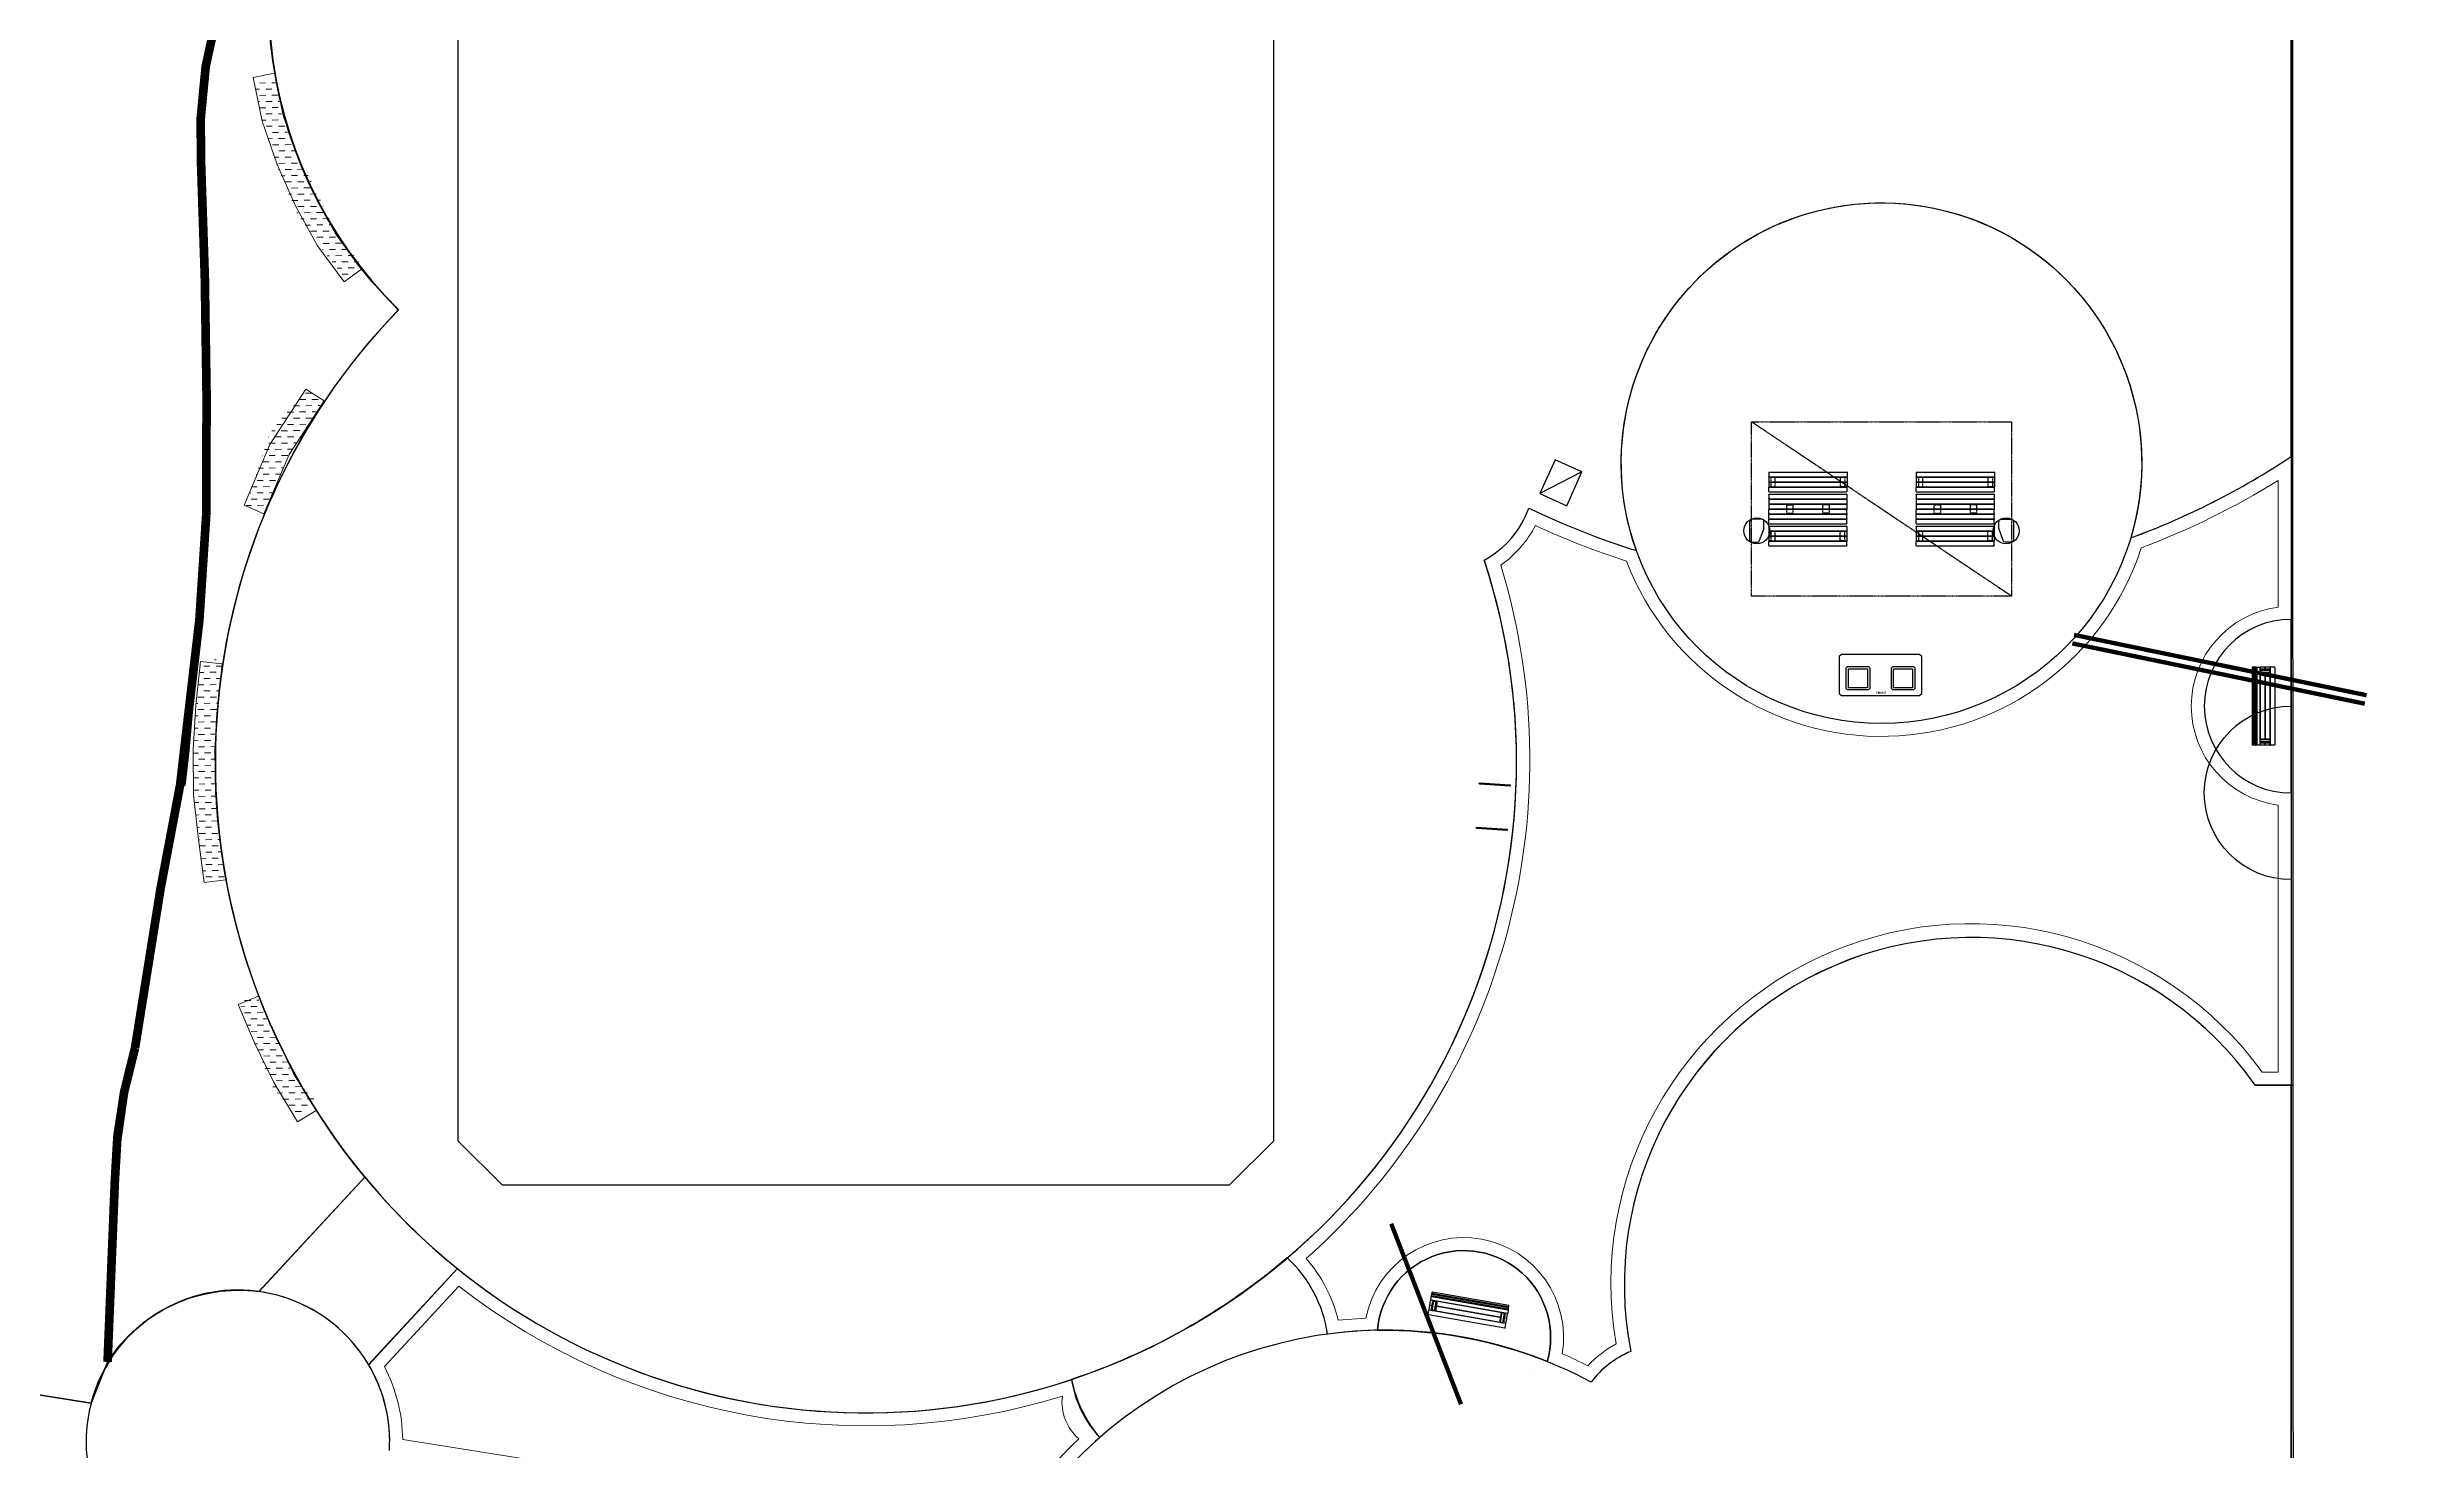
# Model space of a CAD drawing. Header units: millimetres. Extents: x 246416442 to 246896683, y 7418963194 to 7419503218.
# Drawn here: x 246770895 to 246825523, y 7419352172 to 7419384521 of the extents above; entities that cross this region are included whole.
import ezdxf
from ezdxf.lldxf.tags import DXFTag

# ---------------------------------------------------------------- set-up
doc = ezdxf.new("R2010")
doc.units = ezdxf.units.MM
doc.set_wipeout_variables(frame=1)
for name, pattern in [('24523-00-SURVEY$0$PHANTOM', [2.5, 1.25, -0.25, 0.25, -0.25, 0.25, -0.25]), ('DASHED', [0.75, 0.5, -0.25]), ('DASHED2', [9.524999999999999, 6.35, -3.175])]:
    doc.linetypes.add(name, pattern=pattern)
for name, color, linetype in [('1', 7, 'Continuous'), ('L-ANNO-TEXT', 1, 'Continuous'), ('L-D-BBQ', 7, 'Continuous'), ('L-EDGE-CONCRETE', 1, 'CONCRETE_EDGE_SHORT'), ('L-FB-BIKE PARKING', 1, 'Continuous'), ('L-FT-TABLE', 1, 'Continuous'), ('L-Hatch Boundary', 1, 'Continuous'), ('L-HS-CONCRETE PATH', 2, 'Continuous'), ('L-ROOT BARRIER', 94, '24523-00-SURVEY$0$PHANTOM'), ('L-ST-SHELTER', 6, 'DASHED2'), ('L-WB-BIN', 1, 'Continuous'), ('L-X-E.BBQ', 1, 'Continuous'), ('SHELTER FOUNDATIONS', 6, 'Continuous'), ('SHELTER OUTLINES', 10, 'DASHED')]:
    doc.layers.add(name, color=color, linetype=linetype)
doc.layers.add('L-ANNO-NONPLOT', color=4, linetype='Continuous', lineweight=5, plot=False)
for name, color, linetype, lineweight in [('L-H-SS-P. SOFTFALL SAND', 251, 'Continuous', 5), ('L-SUB-SOIL DRAINAGE', 170, 'SUBSOIL', 20), ('L-W-SS', 7, 'Continuous', 5)]:
    doc.layers.add(name, color=color, linetype=linetype, lineweight=lineweight)
doc.layers.add('L-PIN PONG', color=7, linetype='Continuous', lineweight=5, true_color=0xffffff)
doc.styles.get("Standard").update_dxf_attribs({"font": 'arial.ttf'})
doc.linetypes.add('CONCRETE_EDGE_SHORT', pattern='A,0.5,-0.2,["CE",Standard,S=0.1,R=0,X=-0.05,Y=-0.05],-0.2', length=0.9)
tags = doc.linetypes.add('SUBSOIL', pattern='A,12.7,-5.08,["SSD",Standard,S=2.54,R=0,X=-2.54,Y=-1.27],-6.35', length=24.13).pattern_tags.tags
tags[6] = DXFTag(74, 10)
pattern_1 = [(0.6144009962182241, (0, 0), (141.3347204820786, 144.3988505364663), [142.875, -142.875])]

# ---------------------------------------------------------------- blocks, each defined once
blk = doc.blocks.new('Bench Seat')
at = {"layer": '1', "color": 7, "linetype": 'Continuous'}
for p, q in [((0, 523.0497779999861), (0, 425.0497779999861)), ((0, 408.0497779999861), (0, 310.0497779999861)), ((0, 293.0497779999861), (0, 195.0497779999861)), ((0, 102.0174779999871), (0, 178.0497779999861)), ((0, 102.0174779999871), (0, 80.04977799998608)), ((0, 80.04977799998608), (0, 6.000000000000114)), ((5.585700999998153, 29.88094599999033), (1794.668937999998, 29.8809459999901)), ((6, 529.0497779999861), (1793.999999999999, 529.0497779999858)), ((6, 419.0497779999861), (1793.999999999999, 419.0497779999858)), ((6, 414.0497779999861), (75, 414.0497779999861)), ((6, 304.0497779999861), (75, 304.0497779999861)), ((6, 299.0497779999861), (75, 299.0497779999861)), ((6, 189.0497779999861), (75, 189.0497779999861)), ((6, 184.0497779999861), (1793.999999999999, 184.0497779999858)), ((6, 108.0174779999871), (1793.999999999999, 108.0174779999869)), ((6, 81.1712609999887), (1793.999999999999, 81.17126099998848)), ((6, 54.32504499999061), (1793.999999999999, 54.32504499999038)), ((6, 1.13686837721616e-13), (1793.999999999999, -1.13686837721616e-13)), ((75, 419.0497779999861), (75, 184.0277869999919)), ((125, 419.0497779999861), (125, 184.0277869999919)), ((125, 414.0497779999861), (1674.999999999999, 414.0497779999858)), ((125, 304.0497779999861), (1674.999999999999, 304.0497779999858)), ((125, 299.0497779999861), (1674.999999999999, 299.0497779999858)), ((125, 189.0497779999861), (1674.999999999999, 189.0497779999858)), ((1674.999999999999, 419.0497779999858), (1674.999999999999, 184.0277869999917)), ((1724.999999999999, 419.0497779999858), (1724.999999999999, 184.0277869999917)), ((1793.999999999999, 414.0497779999858), (1724.999999999999, 414.0497779999858)), ((1793.999999999999, 304.0497779999858), (1724.999999999999, 304.0497779999858)), ((1793.999999999999, 299.0497779999858), (1724.999999999999, 299.0497779999858)), ((1793.999999999999, 189.0497779999858), (1724.999999999999, 189.0497779999858)), ((1799.999999999999, 523.0497779999858), (1799.999999999999, 425.0497779999858)), ((1799.999999999999, 408.0497779999858), (1799.999999999999, 310.0497779999858)), ((1799.999999999999, 293.0497779999858), (1799.999999999999, 195.0497779999858)), ((1799.999999999999, 178.0497779999858), (1799.999999999999, 80.04977799998585)), ((1799.999999999999, 80.04977799998585), (1799.999999999999, 5.999999999999886))]:
    blk.add_line(p, q, dxfattribs=at)
at = {"layer": '1', "color": 7, "linetype": 'DASHED'}
for p, q in [((65, 411.5387829999892), (50, 396.5387829999892)), ((50, 396.5387829999892), (50, 206.5387829999892)), ((50, 206.5387829999892), (65, 191.5387829999892)), ((135, 411.5387829999892), (65, 411.5387829999892)), ((65, 191.5387829999892), (135, 191.5387829999892)), ((150, 396.5387829999892), (135, 411.5387829999892)), ((135, 191.5387829999892), (150, 206.5387829999892)), ((150, 206.5387829999892), (150, 396.5387829999892)), ((1650, 396.5387829999889), (1665, 411.5387829999889)), ((1650, 206.5387829999889), (1650, 396.5387829999889)), ((1665, 191.5387829999889), (1650, 206.5387829999889)), ((1665, 411.5387829999889), (1734.999999999999, 411.5387829999889)), ((1734.999999999999, 191.5387829999889), (1665, 191.5387829999889)), ((1734.999999999999, 411.5387829999889), (1749.999999999999, 396.5387829999889)), ((1749.999999999999, 206.5387829999889), (1734.999999999999, 191.5387829999889)), ((1749.999999999999, 396.5387829999889), (1749.999999999999, 206.5387829999889))]:
    blk.add_line(p, q, dxfattribs=at)
at = {"layer": '1', "color": 7, "linetype": 'Continuous'}
for centre, start, end in [((6, 523.0497779999861), 90, 180), ((6, 425.0497779999861), 180, 270), ((6, 408.0497779999861), 90, 180), ((6, 310.0497779999861), 180, 270), ((6, 293.0497779999861), 90, 180), ((6, 195.0497779999861), 180, 270), ((6, 178.0497779999861), 90, 180), ((6, 102.0174779999871), 90, 180), ((6, 75.1712609999887), 90, 180), ((6, 48.32504499999061), 90, 180), ((6, 6.000000000000114), 180, 270), ((1793.999999999999, 523.0497779999858), 0, 90), ((1793.999999999999, 425.0497779999858), 270, 0), ((1793.999999999999, 178.0497779999858), 0, 90), ((1793.999999999999, 102.0174779999869), 0, 90), ((1793.999999999999, 75.17126099998848), 0, 90), ((1793.999999999999, 48.32504499999038), 0, 90), ((1793.999999999999, 5.999999999999886), 270, 0)]:
    blk.add_arc(centre, 6, start, end, dxfattribs=at)
at = {"layer": '1', "color": 7, "linetype": 'Continuous', "extrusion": (0, 0, -1)}
for centre, start, end in [((-1793.999999999999, 408.0497779999858), 90, 180), ((-1793.999999999999, 310.0497779999858), 180, 270), ((-1793.999999999999, 293.0497779999858), 90, 180), ((-1793.999999999999, 195.0497779999858), 180, 270)]:
    blk.add_arc(centre, 6, start, end, dxfattribs=at)
blk = doc.blocks.new('WASTE-BIN SINGLE')
blk.add_wipeout([(246715080.8384559, 7419366940.3526125), (246715080.83845574, 7419366085.3526125), (246714400.83845538, 7419366085.352613), (246714400.8384551, 7419366940.352613)]).dxf.layer = 'L-WB-BIN'
at = {"layer": 'L-WB-BIN'}
blk.add_lwpolyline([(246714400.8384562, 7419366940.352613), (246714400.838455, 7419366085.352613), (246715080.8384555, 7419366085.352612), (246715080.8384559, 7419366940.352613)], close=True, dxfattribs=at)
at = {"layer": 'L-WB-BIN', "flags": 128}
blk.add_lwpolyline([(246715080.8384559, 7419366940.352613), (246714400.838455, 7419366085.352613)], dxfattribs=at)
blk = doc.blocks.new('GOSSI-Monaco-Table (1800mm)')
at = {"layer": '1', "color": 7, "linetype": 'Continuous'}
for p, q in [((-900, 845.521990776062), (-900, 747.521990776062)), ((-900, 632.5), (-900, 730.5)), ((-900, 517.5), (-900, 615.5)), ((894, 851.521990776062), (-894, 851.521990776062)), ((894, 741.521990776062), (-894, 741.521990776062)), ((894, 736.5), (-894, 736.5)), ((894, 626.5), (-894, 626.5)), ((894, 621.5), (-894, 621.5)), ((900, 845.521990776062), (900, 747.521990776062)), ((900, 632.5), (900, 730.5)), ((900, 517.5), (900, 615.5)), ((-900, 402.5), (-900, 500.5)), ((-899.8581004156549, 336.6668716535369), (-899.8581004156549, 238.6668716535369)), ((-899.8581004156549, 221.6668716535369), (-899.8581004156549, 123.6668716535369)), ((-899.8581004156549, 106.6668716535369), (-899.8581004156549, 8.666871653536873)), ((894, 511.5), (-894, 511.5)), ((894, 506.5), (-894, 506.5)), ((894, 396.5), (-894, 396.5)), ((894.1418995843451, 342.6668716535369), (-893.8581004156549, 342.6668716535369)), ((894.1418995843451, 232.6668716535369), (-893.8581004156549, 232.6668716535369)), ((894.1418995843451, 227.6668716535369), (-893.8581004156549, 227.6668716535369)), ((894.1418995843451, 117.6668716535369), (-893.8581004156549, 117.6668716535369)), ((894.1418995843451, 112.6668716535369), (-893.8581004156549, 112.6668716535369)), ((894.1418995843451, 2.666871653536873), (-893.8581004156549, 2.666871653536873)), ((-893.8581004156549, 2.666871653536873), (-893.8581004156549, -2.355119122525139)), ((900, 402.5), (900, 500.5)), ((900.1418995843451, 336.6668716535369), (900.1418995843451, 238.6668716535369)), ((900.1418995843451, 221.6668716535369), (900.1418995843451, 123.6668716535369)), ((900.1418995843451, 106.6668716535369), (900.1418995843451, 8.666871653536873)), ((-906, -402.478009223938), (-906, -500.478009223938)), ((-906, -615.5), (-906, -517.5)), ((-899.8581004156549, -106.3551191225251), (-899.8581004156549, -8.355119122525139)), ((-899.8581004156549, -221.3551191225251), (-899.8581004156549, -123.3551191225251)), ((-899.8581004156549, -336.3551191225251), (-899.8581004156549, -238.3551191225251)), ((893.6318162929274, -396.478009223938), (-894.3681837070726, -396.478009223938)), ((893.6318162929274, -506.478009223938), (-894.3681837070726, -506.478009223938)), ((893.6318162929274, -511.5), (-894.3681837070726, -511.5)), ((894.1418995843451, -2.355119122525139), (-893.8581004156549, -2.355119122525139)), ((894.1418995843451, -112.3551191225251), (-893.8581004156549, -112.3551191225251)), ((894.1418995843451, -117.3551191225251), (-893.8581004156549, -117.3551191225251)), ((894.1418995843451, -227.3551191225251), (-893.8581004156549, -227.3551191225251)), ((894.1418995843451, -232.3551191225251), (-893.8581004156549, -232.3551191225251)), ((894.1418995843451, -342.3551191225251), (-893.8581004156549, -342.3551191225251)), ((899.6318162929274, -402.478009223938), (899.6318162929274, -500.478009223938)), ((899.6318162929274, -615.5), (899.6318162929274, -517.5)), ((900.1418995843451, -106.3551191225251), (900.1418995843451, -8.355119122525139)), ((900.1418995843451, -221.3551191225251), (900.1418995843451, -123.3551191225251)), ((900.1418995843451, -336.3551191225251), (900.1418995843451, -238.3551191225251)), ((-906, -730.5), (-906, -632.5)), ((-906, -845.5), (-906, -747.5)), ((893.6318162929274, -621.5), (-894.3681837070726, -621.5)), ((893.6318162929274, -626.5), (-894.3681837070726, -626.5)), ((893.6318162929274, -736.5), (-894.3681837070726, -736.5)), ((893.6318162929274, -741.5), (-894.3681837070726, -741.5)), ((893.6318162929274, -851.5), (-894.3681837070726, -851.5)), ((899.6318162929274, -730.5), (899.6318162929274, -632.5)), ((899.6318162929274, -845.5), (899.6318162929274, -747.5))]:
    blk.add_line(p, q, dxfattribs=at)
at = {"layer": '1', "color": 7, "linetype": 'DASHED'}
for p, q in [((-850, 719.0109949111938), (-835, 734.0109949111938)), ((-850, 529.0109949111938), (-850, 719.0109949111938)), ((-835, 734.0109949111938), (-765, 734.0109949111938)), ((-765, 734.0109949111938), (-750, 719.0109949111938)), ((-750, 719.0109949111938), (-750, 529.0109949111938)), ((765, 734.0109949111938), (750, 719.0109949111938)), ((750, 719.0109949111938), (750, 529.0109949111938)), ((835, 734.0109949111938), (765, 734.0109949111938)), ((850, 719.0109949111938), (835, 734.0109949111938)), ((850, 529.0109949111938), (850, 719.0109949111938)), ((-835, 514.0109949111938), (-850, 529.0109949111938)), ((-765, 514.0109949111938), (-835, 514.0109949111938)), ((-750, 529.0109949111938), (-765, 514.0109949111938)), ((-492.3581004156549, 97.65587674234303), (-342.3581004156549, 97.65587674234303)), ((-492.3581004156549, -97.34412325765697), (-492.3581004156549, 97.65587674234303)), ((-342.3581004156549, -97.34412325765697), (-342.3581004156549, 97.65587674234303)), ((342.6418995843451, -97.34412325765697), (342.6418995843451, 97.65587674234303)), ((492.6418995843451, 97.65587674234303), (342.6418995843451, 97.65587674234303)), ((492.6418995843451, -97.34412325765697), (492.6418995843451, 97.65587674234303)), ((750, 529.0109949111938), (765, 514.0109949111938)), ((765, 514.0109949111938), (835, 514.0109949111938)), ((835, 514.0109949111938), (850, 529.0109949111938)), ((-856, -528.9890050888062), (-841, -513.9890050888062)), ((-856, -718.9890050888062), (-856, -528.9890050888062)), ((-841, -513.9890050888062), (-771, -513.9890050888062)), ((-771, -513.9890050888062), (-756, -528.9890050888062)), ((-756, -528.9890050888062), (-756, -718.9890050888062)), ((-492.3581004156549, -97.34412325765697), (-342.3581004156549, -97.34412325765697)), ((492.6418995843451, -97.34412325765697), (342.6418995843451, -97.34412325765697)), ((764.6318162929274, -513.9890050888062), (749.6318162929274, -528.9890050888062)), ((749.6318162929274, -528.9890050888062), (749.6318162929274, -718.9890050888062)), ((834.6318162929274, -513.9890050888062), (764.6318162929274, -513.9890050888062)), ((849.6318162929274, -528.9890050888062), (834.6318162929274, -513.9890050888062)), ((849.6318162929274, -718.9890050888062), (849.6318162929274, -528.9890050888062)), ((-841, -733.9890050888062), (-856, -718.9890050888062)), ((-771, -733.9890050888062), (-841, -733.9890050888062)), ((-756, -718.9890050888062), (-771, -733.9890050888062)), ((749.6318162929274, -718.9890050888062), (764.6318162929274, -733.9890050888062)), ((764.6318162929274, -733.9890050888062), (834.6318162929274, -733.9890050888062)), ((834.6318162929274, -733.9890050888062), (849.6318162929274, -718.9890050888062))]:
    blk.add_line(p, q, dxfattribs=at)
at = {"layer": '1', "color": 7, "linetype": 'Continuous', "extrusion": (0, 0, -1)}
for centre, start, end in [((894, 845.521990776062), 0, 90), ((894, 747.521990776062), 270, 0), ((894, 730.5), 0, 90), ((894, 632.5), 270, 0), ((894, 615.5), 0, 90), ((894, 517.5), 270, 0), ((893.8581004156549, 336.6668716535369), 0, 90), ((893.8581004156549, 238.6668716535369), 270, 0), ((893.8581004156549, 221.6668716535369), 0, 90), ((893.8581004156549, 123.6668716535369), 270, 0), ((893.8581004156549, 106.6668716535369), 0, 90), ((893.8581004156549, 8.666871653536873), 270, 0), ((-894, 500.5), 90, 180), ((-894, 402.5), 180, 270), ((900, -402.478009223938), 0, 90), ((900, -500.478009223938), 270, 0), ((900, -517.5), 0, 90), ((893.8581004156549, -8.355119122525139), 0, 90), ((893.8581004156549, -106.3551191225251), 270, 0), ((893.8581004156549, -123.3551191225251), 0, 90), ((893.8581004156549, -221.3551191225251), 270, 0), ((-894.1418995843451, -238.3551191225251), 90, 180), ((-894.1418995843451, -336.3551191225251), 180, 270), ((900, -615.5), 270, 0), ((900, -632.5), 0, 90), ((900, -730.5), 270, 0), ((-893.6318162929274, -747.5), 90, 180), ((-893.6318162929274, -845.5), 180, 270)]:
    blk.add_arc(centre, 6, start, end, dxfattribs=at)
at = {"layer": '1', "color": 7, "linetype": 'Continuous'}
for centre, start, end in [((894, 845.5219898223877), 0, 90), ((894, 747.5219898223877), 270, 0), ((894, 730.5), 0, 90), ((894, 632.5), 270, 0), ((894, 615.5), 0, 90), ((-894, 500.5), 90, 180), ((-894, 402.5), 180, 270), ((894, 517.5), 270, 0), ((894.1418995843451, 336.6668716535369), 0, 90), ((894.1418995843451, 238.6668716535369), 270, 0), ((894.1418995843451, 221.6668716535369), 0, 90), ((894.1418995843451, 123.6668716535369), 270, 0), ((894.1418995843451, 106.6668716535369), 0, 90), ((894.1418995843451, 8.666871653536873), 270, 0), ((-893.8581004156549, -238.3551191225251), 90, 180), ((-893.8581004156549, -336.3551191225251), 180, 270), ((893.6318162929274, -402.4780101776123), 0, 90), ((893.6318162929274, -500.4780101776123), 270, 0), ((893.6318162929274, -517.5), 0, 90), ((894.1418995843451, -8.355119122525139), 0, 90), ((894.1418995843451, -106.3551191225251), 270, 0), ((894.1418995843451, -123.3551191225251), 0, 90), ((894.1418995843451, -221.3551191225251), 270, 0), ((-900, -747.5), 90, 180), ((-900, -845.5), 180, 270), ((893.6318162929274, -615.5), 270, 0), ((893.6318162929274, -632.5), 0, 90), ((893.6318162929274, -730.5), 270, 0)]:
    blk.add_arc(centre, 6, start, end, dxfattribs=at)
blk = doc.blocks.new('GX_BBQ_Frontier x2')
at = {"layer": 'L-D-BBQ', "flags": 128}
for points in [[(899.8232526470156, 474.7824016005225), (-900.1767473529844, 474.7824016005225), (-950.1767473529844, 424.7824016005225), (-950.1767473529844, -425.2175983994775), (-900.1767473529844, -475.2175983994775), (899.8232526470156, -475.2175983994775), (949.8232526470156, -425.2175983994775), (949.8232526470156, 424.7824016005225)], [(-790.1767473529844, -315.2175983994775), (-790.1767473529844, 164.7824025541968), (-760.1767473529844, 194.7824025541968), (-280.1767473529844, 194.7824016005225), (-250.1767473529844, 164.7824016005225), (-250.1767473529844, -315.2175983994775), (-280.1767473529844, -345.2175983994775), (-760.1767473529844, -345.2175983994775)], [(-740.1767473529844, -294.5069202988916), (-740.1767473529844, 144.0717244536108), (-739.4660692822008, 144.7824025541968), (-300.887425513175, 144.7824016005225), (-300.1767473529844, 144.0717234999365), (-300.1767473529844, -294.5069202988916), (-300.8874254535704, -295.2175983994775), (-739.4660692225962, -295.2175983994775)], [(249.8232526470156, -315.2175993531519), (249.8232526470156, 164.7824016005225), (279.8232526470156, 194.7824016005225), (759.8232526470156, 194.7824016005225), (789.8232526470156, 164.7824016005225), (789.8232526470156, -315.2175983994775), (759.8232526470156, -345.2175983994775), (279.8232526470156, -345.2175993531519)], [(299.8232526470156, -294.5069212525659), (299.8232526470156, 144.0717234999365), (300.5339307476015, 144.7824016005225), (739.1125745166273, 144.7824016005225), (739.8232526470156, 144.0717234999365), (739.8232526470156, -294.5069202988916), (739.112574486825, -295.2175983994775), (300.5339307476015, -295.2175993531519)]]:
    blk.add_lwpolyline(points, close=True, dxfattribs=at)
for points in [[(-950.1767473529844, 424.7824016005225), (-950.1767473529844, -425.2175983994775)], [(949.8232526470156, -425.2175983994775), (949.8232526470156, 424.7824016005225)], [(-900.1767473529844, -475.2175983994775), (899.8232526470156, -475.2175983994775)], [(-900.1767473529844, -475.2175983994775), (899.8232526470156, -475.2175983994775)]]:
    blk.add_lwpolyline(points, dxfattribs=at)
at = {"layer": 'L-ANNO-TEXT', "insert": (-101.8064064507671, -387.2799704127447), "char_height": 50, "attachment_point": 1}
blk.add_mtext_dynamic_manual_height_columns('{\\fArial Narrow|b1|i0|c0|p34;FRONT}', width=200.327294548486, gutter_width=17.5, heights=[52.10829639809342], dxfattribs=at)
blk = doc.blocks.new('GX_Shelter_Riverside_6x4')
at = {"layer": 'SHELTER FOUNDATIONS'}
for points in [[(-3041, 298.6358361244202), (-3039.999983787537, 723.635835647583, -0.4429806525871572), (-2989.999999046326, 773.635820388794), (-2858.285549163818, 774.635835647583, -0.3220332353633766), (-2809.074807167053, 741.0647330284119), (-2713.010342597961, 473.9612345695496), (-2709, 456.874086856842), (-2709, 298.6358361244202, -0.4142135623731029), (-2760, 247.635835647583), (-2989.999999046326, 247.635835647583, -0.4155925750475061), (-3040.99943447113, 298.8758387565613)], [(2709.157753944397, 298.635835647583, 0.4142135623731212), (2760.157754898071, 247.6358361244202), (2995.182788848877, 247.8839979171753, 0.4015828647919603), (3040.157738685608, 298.635835647583), (3041.157753944397, 723.6358361244202, 0.4142135623730637), (2990.157753944397, 774.6358361244202), (2857.162027359009, 773.6358208656311, 0.3327198904572962), (2809.232563018799, 741.0647325515747), (2712.228289604187, 474.3029828071594), (2709.157754898071, 456.874086856842), (2709.157753944397, 298.635835647583)]]:
    blk.add_lwpolyline(points, format="xyb", dxfattribs=at)
for centre in [(-2875, 514.635835647583), (2875.157753944397, 514.6358361244202)]:
    blk.add_circle(centre, 299.9999999999999, dxfattribs=at)
at = {"layer": 'SHELTER OUTLINES', "color": 252, "flags": 128}
blk.add_lwpolyline([(2999.58000087738, -1999.948814868927), (-3000, -2000), (-3000, 2022.249301433563), (3000, 2022.249301433563), (2999.58000087738, -1999.948814868927)], close=True, dxfattribs=at)
blk.add_lwpolyline([(-3000, 2022.249301433563), (2999.58000087738, -1999.948814868927)], dxfattribs=at)

msp = doc.modelspace()

# ---------------------------------------------------------------- hatches: boundary and pattern name
at = {"layer": 'L-H-SS-P. SOFTFALL SAND', "transparency": 33554687}
h = msp.add_hatch(dxfattribs=at)
h.set_pattern_fill('DASH', color=8, scale=45, angle=0.6144009962182242)
h.set_pattern_definition(pattern_1)
h.paths.add_polyline_path([(246776128.004315, 7419383929.521615), (246775638.4240375, 7419383827.977773), (246775848.2265706, 7419382816.442459), (246776195.7333015, 7419381823.242346), (246776614.2397856, 7419380868.80615), (246777125.0104112, 7419379945.093564), (246777737.5621684, 7419379113.877585), (246778140.0723202, 7419379410.501215), (246777546.8250604, 7419380215.521519), (246777062.9227762, 7419381090.643556), (246776661.3464909, 7419382006.469132), (246776331.0919995, 7419382950.36106)])
h = msp.add_hatch(dxfattribs=at)
h.set_pattern_fill('DASH', color=8, scale=45, angle=0.6144009962182242)
h.set_pattern_definition([(0.6144009962182241, (79574012.78804857, -2205533.995625018), (141.3347204820786, 144.3988505364663), [142.875, -142.875])])
h.paths.add_polyline_path([(246775430.2994671, 7419373966.146976), (246776027.6024667, 7419375364.941911), (246776851.2560103, 7419376643.265957), (246777273.0253476, 7419376373.62622), (246776471.7906006, 7419375133.503129), (246775889.1476268, 7419373768.22382)])
h = msp.add_hatch(dxfattribs=at)
h.set_pattern_fill('DASH', color=8, scale=45, angle=0.6144009962182242)
h.set_pattern_definition(pattern_1)
h.paths.add_polyline_path([(246774428.6493557, 7419370363.86926), (246774925.6758538, 7419370309.420567), (246774816.778468, 7419369315.36757), (246774753.8099687, 7419368317.352055), (246774767.4635381, 7419367317.445269), (246774872.7928084, 7419366323.007868), (246775007.401776, 7419365332.109071), (246774511.9523775, 7419365264.804587), (246774376.3508048, 7419366263.010262), (246774267.8239578, 7419367287.636704), (246774253.5947627, 7419368329.698919), (246774318.4966075, 7419369358.356881)])
h = msp.add_hatch(dxfattribs=at)
h.set_pattern_fill('DASH', color=8, scale=45, angle=0.6144009962182242)
h.set_pattern_definition(pattern_1)
h.paths.add_polyline_path([(246776664.9042076, 7419359750.655108), (246776109.3920693, 7419360672.805903), (246775673.1423462, 7419361572.631542), (246775297.527702, 7419362454.974078), (246775760.0339792, 7419362646.501898), (246776135.6486233, 7419361764.159362), (246776571.8983464, 7419360864.333724), (246777092.8999229, 7419360010.778009)])

# ---------------------------------------------------------------- linework, layer by layer
at = {"layer": 'L-EDGE-CONCRETE', "ltscale": 25, "const_width": 200, "flags": 128}
msp.add_lwpolyline([(246781944.9458745, 7419436362.29984), (246780333.3838564, 7419426064.71839), (246779063.0388162, 7419420934.669049), (246777602.7187897, 7419413889.263863), (246776718.5546811, 7419409554.629477), (246775193.4523005, 7419400894.874344), (246774769.3166308, 7419398517.115546), (246774199.4927509, 7419395351.347762), (246773538.1714362, 7419391963.994411), (246775152.3621583, 7419386857.247167), (246774545.3720095, 7419384083.175856), (246774431.2408732, 7419382890.725218), (246774435.2161907, 7419381956.072493, -0.01346370199787136), (246774557.247742, 7419373733.581385), (246774400.06431, 7419371324.486384), (246773956.0744673, 7419367520.518959), (246773503.9684499, 7419365126.365906), (246772915.6924855, 7419361452.442778, 0.06969157389240191), (246772450.4595576, 7419358381.573829), (246772283.2066773, 7419354216.122165)], format="xyb", dxfattribs=at)
at = {"layer": 'L-FB-BIKE PARKING', "ltscale": 0.1, "flags": 128}
for points in [[(246803924.3025298, 7419367538.885903, -0.9115334262384566), (246803926.3245005, 7419367568.817686), (246804614.6014332, 7419367522.322772, -0.8293657730528176), (246804612.5794625, 7419367492.390989)], [(246803856.9035115, 7419366541.159803), (246804545.1804452, 7419366494.664889, -0.8293657730528176), (246804543.1584744, 7419366464.733107), (246803854.8815427, 7419366511.22802, -0.9115334262384566)]]:
    msp.add_lwpolyline(points, format="xyb", close=True, dxfattribs=at)
at = {"layer": 'L-Hatch Boundary', "flags": 128}
for points in [[(246826627.2952493, 7419246109.753006), (246826627.2952493, 7419455961.486749, -0.2954492811724139), (246828990.083728, 7419459611.081031), (246856644.1649228, 7419472016.729565, 0.001052362593927415), (246856653.7575663, 7419472021.05711, -0.08097651456773751), (246860438.8139428, 7419473045.406771, -0.03752068193641628), (246863391.1630895, 7419473125.105822, -0.1328762106268703), (246867596.6889308, 7419471814.58871), (246869373.7756281, 7419475069.818648, 0.08412642267001227), (246865948.8823966, 7419476513.137059), (246865174.4119388, 7419475479.477718, 0.05636205239960588), (246860182.5188473, 7419475532.234634, 0.08097651456423734), (246855620.907722, 7419474297.725992), (246822675.0143971, 7419459518.166419), (246822627.295222, 7419455899.881291), (246822627.3407967, 7419238093.245884), (246826627, 7419238089.21515)], [(246778787.4427584, 7419352374.202526, 1.628402049782625), (246773219.5259471, 7419349550.424907, 0.9999999999999999)]]:
    msp.add_lwpolyline(points, format="xyb", dxfattribs=at)
at = {"layer": 'L-Hatch Boundary'}
msp.add_lwpolyline([(246775151.8722972, 7419386855.302973), (246774545.3720095, 7419384083.175856), (246774421.2217254, 7419382373.013988), (246774468.6433699, 7419380158.229603), (246774597.8436964, 7419376447.112863), (246774557.247742, 7419373733.581385), (246774380.4400721, 7419371023.712613), (246774065.3686424, 7419367502.364353), (246773955.9225289, 7419367519.533554), (246773665.5272079, 7419365636.158811), (246773407.3783354, 7419364176.019456, -0.0002582541248839209), (246772764.7475345, 7419360593.251751), (246772450.460723, 7419358381.582029), (246772398.2851778, 7419357369.500601), (246772318.6350228, 7419355363.912442), (246772283.2022511, 7419354215.954481, -0.2902873885638712), (246775777.2954684, 7419355839.415266), (246778214.3678291, 7419358475.132841, -0.2229602431491106), (246775024.9979347, 7419370807.621497), (246775024.9979413, 7419370807.621497, -0.146810772846753), (246778990.1087471, 7419378465.83143, -0.8401795713364519), (246790160.2296977, 7419394693.859238)], format="xyb", dxfattribs=at)
msp.add_lwpolyline([(246780369.2501002, 7419391372.789695), (246781385.2377929, 7419392388.777362), (246798145.3959907, 7419392388.777362), (246799169.2254434, 7419391372.789652), (246799169.2254435, 7419359304.966118), (246798145.395991, 7419358288.978364), (246781385.2377852, 7419358288.978386), (246780369.2501002, 7419359304.966098)], close=True, dxfattribs=at)
at = {"layer": 'L-Hatch Boundary', "flags": 128}
msp.add_lwpolyline([(246780369.2529932, 7419391372.783022), (246781385.2406859, 7419392388.770689), (246798145.3988837, 7419392388.770689), (246799169.2283364, 7419391372.782979), (246799169.2283365, 7419359304.959445), (246798145.398884, 7419358288.971691), (246781385.2406781, 7419358288.971713), (246780369.2529932, 7419359304.959425)], close=True, dxfattribs=at)
at = {"layer": 'L-Hatch Boundary'}
msp.add_lwpolyline([(246774747.4953932, 7419385220.867163), (246774545.3720095, 7419384083.175856), (246774431.2408732, 7419382890.725218), (246774523.7864806, 7419378601.546385), (246774597.8436964, 7419376447.112863), (246774566.0879807, 7419374324.484253), (246774557.247742, 7419373733.581385), (246774378.8412759, 7419371053.401744), (246774268.382812, 7419369667.366957), (246774156.3255519, 7419368311.021299), (246774065.3686424, 7419367502.364353), (246773956.0744673, 7419367520.518959), (246773665.5272079, 7419365636.158811), (246773191.7625566, 7419362956.45937), (246772891.6064706, 7419361316.680585), (246772770.7281303, 7419360635.342947), (246772450.4595576, 7419358381.573829), (246772391.7461088, 7419357242.672626), (246772354.0626084, 7419356511.702383), (246772283.2066773, 7419354216.122165), (246771902.4431058, 7419353264.041468), (246768792.672808, 7419353757.852078)], dxfattribs=at)
msp.add_lwpolyline([(246774747.4953932, 7419385220.867163), (246774545.3720095, 7419384083.175856), (246774431.2408732, 7419382890.725218), (246774523.7864806, 7419378601.546385), (246774597.8436964, 7419376447.112863), (246774566.0879807, 7419374324.484253), (246774557.247742, 7419373733.581385), (246774378.8412759, 7419371053.401744), (246774268.382812, 7419369667.366957), (246774156.3255519, 7419368311.021299), (246774065.3686424, 7419367502.364353), (246773956.0744673, 7419367520.518959), (246773665.5272079, 7419365636.158811), (246773191.7625566, 7419362956.45937), (246772891.6064706, 7419361316.680585), (246772770.7281303, 7419360635.342947), (246772450.4595576, 7419358381.573829), (246772391.7461088, 7419357242.672626), (246772354.0626084, 7419356511.702383), (246772283.2066773, 7419354216.122165), (246771902.4431058, 7419353264.041468), (246768792.672808, 7419353757.852078)], dxfattribs=at)
for points in [[(246822627.295222, 7419365334.602384, -1), (246822627.295222, 7419369334.602384), (246822627.295222, 7419365334.602384)], [(246801560.9637895, 7419354945.214008, -1.10536709332237), (246805476.1579106, 7419354225.373396, 0.1005243426884201), (246801560.9637895, 7419354945.214008)]]:
    msp.add_lwpolyline(points, format="xyb", close=True, dxfattribs=at)
at = {"layer": 'L-Hatch Boundary', "flags": 128}
for points in [[(246817031.5656379, 7419347369.450705, 0.1015856224429557), (246817195.7390701, 7419348239.101682, 0.1802332877620713), (246821799.3324926, 7419351399.861325), (246822627.5962926, 7419351399.861325), (246822627.291736, 7419360604.413172), (246821799.9254408, 7419360599.905266, 0.8097872798673383), (246807404.5047975, 7419354458.908447, 0.1339413662377101), (246806487.8597805, 7419353751.434579, 0.158128043492864), (246800413.262007, 7419354857.664219, 0.1704274679466755), (246799484.3997756, 7419356614.647787, -0.09610119622749802), (246794507.4901424, 7419353810.710451, 0.1472529925297204), (246795158.8100691, 7419352472.292299, 0.8221779957929892), (246804988.5420629, 7419335486.594748, 0.4513273228133994), (246809732.105411, 7419327839.536372, -0.4267788062898468), (246817448.8208519, 7419331779.894286, 0.09240464885043595), (246817709.5731712, 7419334332.033303, 0.2810223996753189), (246821779.8679805, 7419335228.626441), (246822627.6874013, 7419335228.626441), (246822627.5962928, 7419341003.873127), (246821776.9128722, 7419341003.873125, 0.2216141443187113), (246818578.1774319, 7419342090.997674, 0.2997247952552162)], [(246780350.5110205, 7419356366.894373), (246778303.197791, 7419354151.791876, 0.2283485228559108), (246775775.2014564, 7419355837.432897), (246778214.5603114, 7419358475.622995, 0.04925090425142169), (246780350.5110205, 7419356366.894373)]]:
    msp.add_lwpolyline(points, format="xyb", close=True, dxfattribs=at)
at = {"layer": 'L-HS-CONCRETE PATH'}
msp.add_line((246821799.9376804, 7419360599.887852), (246822665.7310525, 7419360599.887852), dxfattribs=at)
at = {"layer": 'L-HS-CONCRETE PATH', "flags": 128}
for points in [[(246822718.9999751, 7419236889.300001), (246825089.4402905, 7419236903.041464, 0.08453104146930314), (246826718.8233176, 7419237306.647199), (246826627, 7419454175, -0.2942989127266681), (246827801, 7419455996), (246819802, 7419452370, -0.545031712573828), (246822627, 7419450548), (246822718.9999751, 7419236889.300001)], [(246821799.9940507, 7419360599.887852, 0.8098470186050418), (246807404.5047975, 7419354458.908447, 0.8098470186050418)], [(246805476.1579107, 7419354225.373396, 0.3747999478461568), (246793061.4385539, 7419349903.772468)]]:
    msp.add_lwpolyline(points, format="xyb", dxfattribs=at)
at = {"layer": 'L-HS-CONCRETE PATH', "ltscale": 0.1}
for points in [[(246822627.590444, 7419371334.204767, 0.9999999999999999), (246822627.590444, 7419367334.204767)], [(246805476.1579104, 7419354225.373396, 1.105340396138712), (246801560.8436272, 7419354945.211779, -0.100527377499898)]]:
    msp.add_lwpolyline(points, format="xyb", close=True, dxfattribs=at)
at = {"layer": 'L-HS-CONCRETE PATH', "ltscale": 0.5, "flags": 128}
for points in [[(246771902.4467565, 7419353264.035132, -0.3800679677396044), (246775772.6857747, 7419355840.402058), (246775772.6857713, 7419355840.40206), (246778214.4136386, 7419358475.464709)], [(246778781.5715632, 7419352171.560289, 0.1505038580612936), (246778300.6821058, 7419354154.761039), (246780350.3887532, 7419356366.762424)], [(246805063.0542654, 7419354048.32816, 3.337580067839822e-05), (246805062.6952892, 7419354048.627275, 3.337580067839822e-05)]]:
    msp.add_lwpolyline(points, format="xyb", dxfattribs=at)
msp.add_lwpolyline([(246764693.2170628, 7419354408.933983), (246771902.4467565, 7419353264.035132)], dxfattribs=at)
at = {"layer": 'L-HS-CONCRETE PATH', "ltscale": 0.1}
msp.add_circle((246813184.7500039, 7419374936.641435), 5999.999999760163, dxfattribs=at)
for centre, radius, start, end in [((246785997.5943789, 7419385614.700522), 10000, 65.38295670327443, 225.5359666226237), ((246789767.909502, 7419368042.237991), 15000.00000001095, 135.9166587156596, 17.96367975339998), ((246812803.6252911, 7419389870.208204), 17750, 290.1955932489904, 303.6037589883194), ((246802970.7344338, 7419374648.204607), 2212.681924948834, 298.4676112767787, 340.2772929863457), ((246812803.6252911, 7419389870.208204), 17750, 244.1115538486608, 252.7283027821029), ((246797446.3717994, 7419354413.18419), 3000, 8.520311454790932, 47.20770330589802), ((246797446.3717994, 7419354413.18419), 3000, 191.5851818323837, 220.3400752189389)]:
    msp.add_arc(centre, radius, start, end, dxfattribs=at)
at = {"layer": 'L-HS-CONCRETE PATH'}
msp.add_arc((246808242.9840109, 7419352424.958448), 2199.999997251092, 112.3983547538046, 142.9128449934225, dxfattribs=at)
at = {"layer": 'L-PIN PONG'}
for points in [[(246776128.004315, 7419383929.521615), (246775638.4240375, 7419383827.977773), (246775848.2265706, 7419382816.442459), (246776195.7333015, 7419381823.242346), (246776614.2397856, 7419380868.80615), (246777125.0104112, 7419379945.093564), (246777737.5621684, 7419379113.877585), (246778140.0723202, 7419379410.501215), (246777546.8250604, 7419380215.521519), (246777062.9227762, 7419381090.643556), (246776661.3464909, 7419382006.469132), (246776331.0919995, 7419382950.36106)], [(246774428.6493557, 7419370363.86926), (246774925.6758538, 7419370309.420567), (246774816.778468, 7419369315.36757), (246774753.8099687, 7419368317.352055), (246774767.4635381, 7419367317.445269), (246774872.7928084, 7419366323.007868), (246775007.401776, 7419365332.109071), (246774511.9523775, 7419365264.804587), (246774376.3508048, 7419366263.010262), (246774267.8239578, 7419367287.636704), (246774253.5947627, 7419368329.698919), (246774318.4966075, 7419369358.356881)]]:
    msp.add_lwpolyline(points, close=True, dxfattribs=at)
at = {"layer": 'L-ROOT BARRIER', "ltscale": 7.5, "const_width": 100}
for points in [[(246824369.251316, 7419369586.269384), (246817624.9142889, 7419370977.01013)], [(246824328.859415, 7419369390.39061), (246817584.522388, 7419370781.131355)], [(246801880.2921201, 7419357402.379634), (246803489.358508, 7419353239.370083)]]:
    msp.add_lwpolyline(points, dxfattribs=at)
at = {"layer": 'L-SUB-SOIL DRAINAGE', "ltscale": 0.75}
for p, q in [((246822327.0665209, 7419374536.755246), (246822327.5445772, 7419371614.549582)), ((246822327.5703253, 7419367053.856564), (246822327.1287114, 7419360899.887852)), ((246821959.677892, 7419360899.887852), (246822327.1287114, 7419360899.887852)), ((246822665.601864, 7419360899.887852), (246822665.7310525, 7419360899.887852)), ((246801297.7352895, 7419355226.302596), (246800656.4774613, 7419355177.399058))]:
    msp.add_line(p, q, dxfattribs=at)
at = {"layer": 'L-SUB-SOIL DRAINAGE', "ltscale": 0.75, "flags": 128}
msp.add_lwpolyline([(246821959.677892, 7419360899.887852, 0.7926430557167682), (246807063.777943, 7419354629.379696, 0.7926430557167682)], format="xyb", dxfattribs=at)
msp.add_lwpolyline([(246780381.8243074, 7419355959.297165, 0.2449430589660818), (246794297.2851874, 7419353427.795758, 0.2498024776263713), (246794678.2109667, 7419352443.953184, 0.07309572191712226), (246792903.4806064, 7419350232.780234), (246779087.9583546, 7419352427.163907, 0.1164149983112855), (246778668.5756905, 7419354110.307359), (246780381.8243071, 7419355959.297165)], format="xyb", close=True, dxfattribs=at)
at = {"layer": 'L-SUB-SOIL DRAINAGE', "ltscale": 0.75}
for centre, radius, start, end in [((246812792.9516375, 7419389896.063498), 18077.82333690284, 290.6687610948715, 301.8294692825954), ((246812803.9999919, 7419389869.999986), 18049.99998363838, 244.1480340270913, 244.1497564089274), ((246802970.7344338, 7419374648.204607), 2512.681924948834, 304.8373485185108, 332.7505641428247), ((246812803.9999919, 7419389869.999986), 18049.99998363838, 245.1009081268663, 252.2561806697399), ((246789684.0192416, 7419368092.141792), 15392.63216541265, 311.6842330742593, 16.9740831045196), ((246813184.6313282, 7419374936.638405), 6300.111877753063, 201.0021228266839, 341.9234200302041), ((246822627.5904438, 7419369334.204767), 2299.999999679496, 97.49586989455531, 262.5047770520418), ((246803554.6155096, 7419354781.378081), 2300.318706298881, 350.5856362636772, 168.847640296192), ((246797439.8571296, 7419354409.739985), 3306.954310313997, 13.42278713581313, 41.39836985448395), ((246808242.9840109, 7419352424.958448), 2499.999997251092, 118.1435620816918, 137.0666198812592), ((246801658.0557872, 7419344797.381618), 10472.01427251802, 62.99774173722077, 66.55851547422772)]:
    msp.add_arc(centre, radius, start, end, dxfattribs=at)
at = {"layer": 'L-W-SS', "ltscale": 0.5}
for points in [[(246775430.2994671, 7419373966.146976), (246776027.6024667, 7419375364.941911), (246776851.2560103, 7419376643.265957), (246777273.0253476, 7419376373.62622), (246776471.7906006, 7419375133.503129), (246775889.1476268, 7419373768.22382), (246775430.2994671, 7419373966.146976)], [(246776664.9042076, 7419359750.655108), (246776109.3920693, 7419360672.805903), (246775673.1423462, 7419361572.631542), (246775297.527702, 7419362454.974078), (246775760.0339792, 7419362646.501898), (246776135.6486233, 7419361764.159362), (246776571.8983464, 7419360864.333724), (246777092.8999229, 7419360010.778009), (246776664.9042076, 7419359750.655108)]]:
    msp.add_lwpolyline(points, dxfattribs=at)

# ---------------------------------------------------------------- block references
at = {"layer": 'L-FT-TABLE', "rotation": 179.9999999916235}
for p in [(246811484.7821716, 7419373879.736637), (246814884.7916352, 7419373879.565574)]:
    msp.add_blockref('GOSSI-Monaco-Table (1800mm)', p, dxfattribs=at)
at = {"layer": 'L-HS-CONCRETE PATH'}
for p, rotation in [((246821727.590444, 7419370234.204767), 270), ((246804596.4197163, 7419355514.01529), 170.1061305824761)]:
    msp.add_blockref('Bench Seat', p, dxfattribs=dict(at, rotation=rotation))
at = {"layer": 'L-ST-SHELTER', "rotation": 179.9999999916234}
msp.add_blockref('GX_Shelter_Riverside_6x4', (246813184.5400039, 7419373890.643996), dxfattribs=at)
at = {"layer": 'L-X-E.BBQ', "rotation": 359.9999999916234}
msp.add_blockref('GX_BBQ_Frontier x2', (246813162.6606473, 7419370052.499649), dxfattribs=at)

# ---------------------------------------------------------------- next in the draw order: block references
at = {"layer": 'L-ANNO-NONPLOT', "rotation": 335.6993007442321}
msp.add_blockref('WASTE-BIN SINGLE', (-3031307969.519333, 758906199.4311869), dxfattribs=at)

# ---------------------------------------------------------------- next in the draw order: linework, layer by layer
at = {"layer": 'L-Hatch Boundary', "flags": 128}
msp.add_lwpolyline([(246778992.9804464, 7419378477.797577, 1.770846461703082), (246804025.435599, 7419372703.065344, 0.1844803055142967), (246805053.6135446, 7419373901.494703, 0.03761546245455243), (246807533.5933456, 7419372920.598672, -1.380696377283587), (246818931.5238503, 7419373211.665974, 0.05933428137206673), (246822627.4320283, 7419375086.681044), (246822627.4320277, 7419406566.293479, 0.4420350522764683), (246801058.513405, 7419391592.595409, 0.3759980034591507), (246790163.1067463, 7419394705.822935, 0.8401787649480923), (246778992.9804464, 7419378477.797577)], format="xyb", close=True, dxfattribs=at)

doc.saveas('drawing.dxf')
